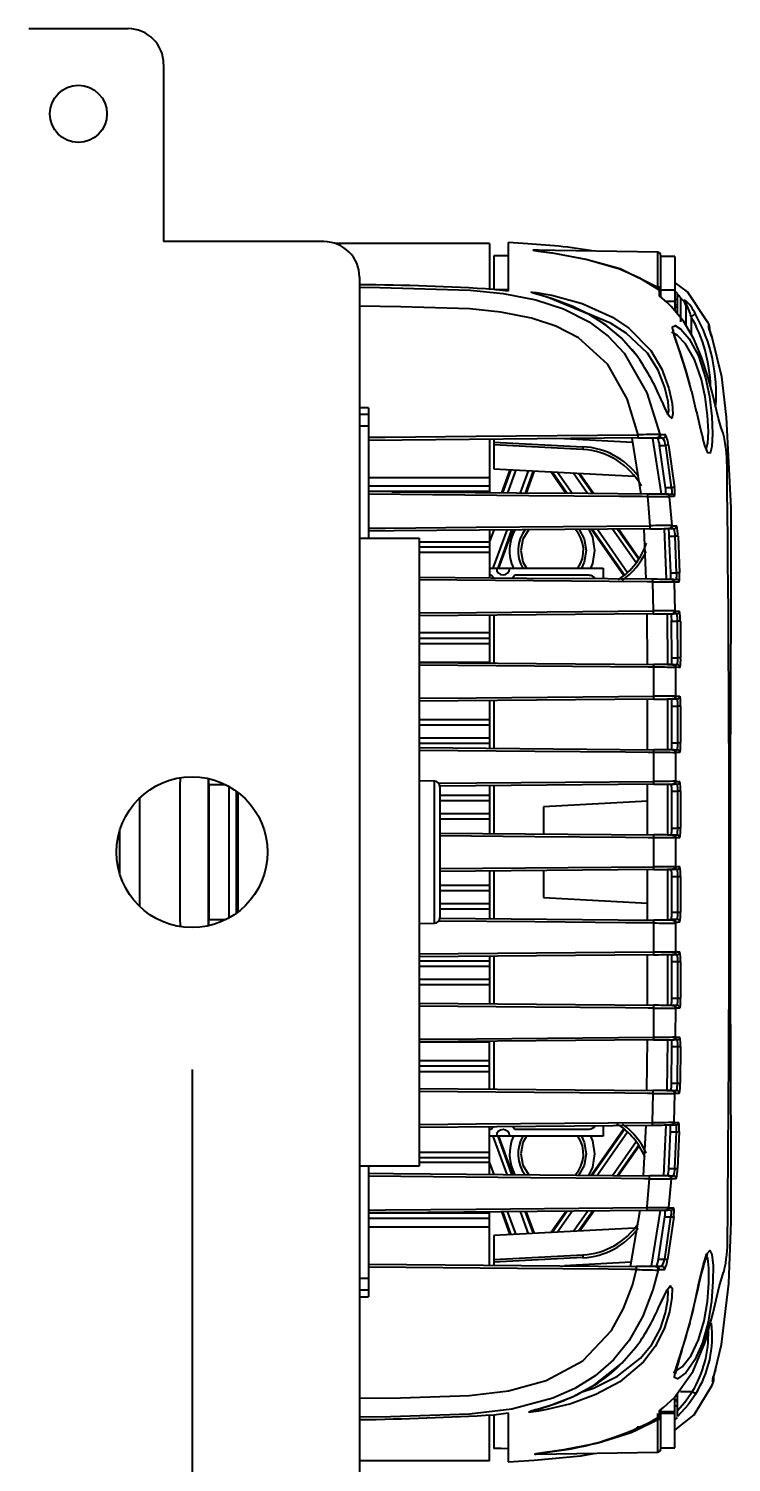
# Model space of a CAD drawing. Header units: inches. Extents: x 5 to 105, y 0 to 80.
# Drawn here: x 80.71 to 83.18, y 38.08 to 43.13 of the extents above; entities that cross this region are included whole.
import ezdxf

# ---------------------------------------------------------------- set-up
doc = ezdxf.new("R2010")
doc.units = ezdxf.units.IN
doc.header["$MEASUREMENT"] = 0
doc.layers.add('DIM', color=1, linetype='Continuous')
doc.styles.add('Arial', font='arial.ttf')
doc.dimstyles.new('ANSI & Metric .50 Stacked', dxfattribs={"dimscale": 2.666667, "dimtxt": 0.5, "dimasz": 0.625, "dimexe": 0.5, "dimexo": 0.5, "dimgap": 0.166667, "dimtad": 0, "dimtih": 1, "dimtoh": 1, "dimzin": 4, "dimdsep": 46, "dimtxsty": 'Arial', "dimcen": 0.25, "dimadec": 0, "dimazin": 0, "dimtfac": 0.75, "dimtofl": 0, "dimtmove": 0, "dimatfit": 3, "dimfxl": 1, "dimtolj": 1, "dimtzin": 0, "dimarcsym": 0})

# ---------------------------------------------------------------- blocks, each defined once
blk = doc.blocks.new('*D10')
at = {"layer": 'Defpoints', "color": 0, "transparency": 16777216}
for p in [(6.6794, 39.9612), (81.284, 39.9612), (81.284, 35.3472)]:
    blk.add_point(p, dxfattribs=at)
at = {"layer": 'DIM', "color": 0, "lineweight": -2, "transparency": 16777216}
for p, q in [((6.6794, 39.4612), (6.6794, 34.8472)), ((81.284, 39.4612), (81.284, 34.8472)), ((7.3044, 35.3472), (42.3086, 35.3472)), ((80.659, 35.3472), (45.6549, 35.3472))]:
    blk.add_line(p, q, dxfattribs=at)
at = {"layer": 'DIM', "color": 0, "transparency": 16777216}
for points in [[(7.3044, 35.4514), (7.3044, 35.243), (6.6794, 35.3472)], [(80.659, 35.4514), (80.659, 35.243), (81.284, 35.3472)]]:
    blk.add_solid(points, dxfattribs=at)
at = {"layer": 'DIM', "color": 0, "transparency": 16777216, "char_height": 0.5, "attachment_point": 5, "style": 'Arial'}
for s, insert in [('\\A1;74.60', (43.9817, 35.7691)), ('\\A1;[1895mm]', (43.9817, 34.8601))]:
    blk.add_mtext(s, dxfattribs=dict(at, insert=insert))

msp = doc.modelspace()

# ---------------------------------------------------------------- linework, layer by layer
for p, q in [((80.709, 43.1267), (81.059, 43.1267)), ((81.184, 43.0017), (81.184, 42.3767)), ((81.7485, 42.3767), (81.184, 42.3767)), ((82.3317, 42.3702), (81.7881, 42.3702)), ((82.3317, 42.3702), (82.3317, 42.2065)), ((82.3967, 42.3733), (82.3967, 42.2024)), ((82.4499, 42.3697), (82.3967, 42.3733)), ((82.3467, 42.3262), (82.3467, 42.2074)), ((82.9237, 42.3393), (82.4905, 42.3469)), ((82.9237, 42.2169), (82.9237, 42.3393)), ((82.9335, 42.3293), (82.9335, 42.182)), ((82.9833, 42.324), (82.9335, 42.324)), ((82.9833, 42.324), (82.9833, 42.1343)), ((81.8735, 42.2517), (81.8735, 37.4517)), ((82.3967, 42.2024), (82.3467, 42.2083)), ((82.3967, 42.2082), (82.3538, 42.2075)), ((82.9833, 42.2058), (82.9335, 42.2058)), ((82.9833, 42.1656), (82.9529, 42.1656)), ((82.9933, 42.1946), (82.9807, 42.2043)), ((82.9833, 42.174), (82.9933, 42.1734)), ((82.9933, 42.1211), (82.9933, 42.1946)), ((83.0038, 42.1794), (83.0038, 42.0947)), ((83.0223, 42.1595), (83.0223, 42.0812)), ((82.9933, 42.1533), (82.9833, 42.1538)), ((82.9833, 42.1474), (82.9933, 42.1469)), ((83.0405, 42.1134), (83.0405, 42.0485)), ((83.042, 41.8509), (83.0363, 41.872)), ((81.9047, 41.7919), (81.8735, 41.7919)), ((81.9047, 41.7682), (81.8735, 41.7682)), ((81.9047, 41.7919), (81.9047, 41.332)), ((81.9047, 41.7267), (81.8735, 41.7267)), ((82.8543, 41.6853), (81.9047, 41.677)), ((82.3317, 41.6807), (82.3317, 41.4926)), ((82.3467, 41.6809), (82.3467, 41.5767)), ((82.3467, 41.6708), (82.6602, 41.6544)), ((82.6598, 41.6444), (82.3467, 41.6608)), ((82.5946, 41.683), (82.8353, 41.6704)), ((82.8648, 41.488), (82.833, 41.6852)), ((82.9237, 41.6843), (82.9053, 41.684)), ((82.9053, 41.684), (82.9353, 41.4886)), ((82.9232, 41.686), (82.9207, 41.6859)), ((82.9417, 41.6847), (82.9237, 41.6843)), ((82.951, 41.5106), (82.93, 41.6594)), ((82.93, 41.6594), (82.9516, 41.6593)), ((82.9333, 41.6966), (82.933, 41.6982)), ((82.9722, 41.5106), (82.9516, 41.6593)), ((82.9612, 41.6605), (82.9819, 41.511)), ((82.3467, 41.5767), (82.8421, 41.5507)), ((82.3748, 41.4922), (82.4044, 41.5736)), ((82.3782, 41.4922), (82.4077, 41.5735)), ((82.4234, 41.5726), (82.3941, 41.4921)), ((82.4404, 41.4917), (82.469, 41.5702)), ((82.4846, 41.5694), (82.4563, 41.4915)), ((82.488, 41.5693), (82.4597, 41.4915)), ((82.6004, 41.4903), (82.5473, 41.5661)), ((82.6044, 41.4903), (82.5514, 41.5659)), ((82.5704, 41.5649), (82.6228, 41.4901)), ((82.6764, 41.4896), (82.6257, 41.562)), ((82.6447, 41.561), (82.6948, 41.4895)), ((82.6487, 41.5608), (82.6987, 41.4894)), ((81.9047, 41.5467), (82.3317, 41.5467)), ((81.9047, 41.5167), (82.3317, 41.5167)), ((82.951, 41.5106), (82.9722, 41.5106)), ((82.3317, 41.4967), (81.9047, 41.4967)), ((81.9868, 41.4956), (81.9047, 41.4963)), ((81.9868, 41.4956), (82.5727, 41.4905)), ((82.8881, 41.4878), (82.5727, 41.4905)), ((82.9353, 41.4886), (82.9567, 41.4882)), ((82.9542, 41.4872), (82.9567, 41.4872)), ((82.9567, 41.4882), (82.9731, 41.488)), ((82.9666, 41.4782), (82.9665, 41.4793)), ((82.9828, 41.4789), (82.9665, 41.4793)), ((82.3463, 41.3608), (82.3317, 41.3208)), ((82.3317, 41.3607), (82.3317, 41.1926)), ((82.3439, 41.2267), (82.3929, 41.3612)), ((82.4089, 41.3614), (82.3599, 41.2267)), ((82.4123, 41.3614), (82.3633, 41.2267)), ((82.8036, 41.2001), (82.689, 41.3638)), ((82.8061, 41.2021), (82.6929, 41.3638)), ((82.7111, 41.364), (82.8174, 41.2121)), ((82.8473, 41.2455), (82.7641, 41.3644)), ((82.7822, 41.3646), (82.8564, 41.2586)), ((82.7861, 41.3646), (82.8583, 41.2615)), ((82.8831, 41.1878), (82.8751, 41.3654)), ((82.965, 41.3653), (82.9454, 41.3649)), ((82.9454, 41.3649), (82.9533, 41.1882)), ((82.9648, 41.3662), (82.9625, 41.3662)), ((82.9805, 41.3656), (82.965, 41.3653)), ((82.9749, 41.376), (82.9748, 41.3769)), ((81.8735, 41.332), (82.084, 41.332)), ((82.084, 41.332), (82.084, 39.1213)), ((82.084, 41.3192), (82.3317, 41.3192)), ((82.084, 41.3025), (82.3317, 41.3025)), ((82.969, 41.2108), (82.9639, 41.3399)), ((82.9639, 41.3399), (82.9849, 41.3399)), ((82.9899, 41.2108), (82.9849, 41.3399)), ((82.9947, 41.3399), (82.9997, 41.2106)), ((82.3317, 41.2825), (82.084, 41.2825)), ((82.3317, 41.2267), (82.7317, 41.2267)), ((82.3372, 41.2017), (82.3317, 41.2017)), ((82.345, 41.1925), (82.3372, 41.2017)), ((82.4202, 41.2017), (82.4117, 41.1919)), ((82.6817, 41.2017), (82.4202, 41.2017)), ((82.7317, 41.2267), (82.7317, 41.1892)), ((82.969, 41.2108), (82.9899, 41.2108)), ((82.084, 41.1948), (82.5898, 41.1904)), ((82.9053, 41.1877), (82.5898, 41.1904)), ((82.9079, 41.0761), (82.9057, 41.1782)), ((82.9533, 41.1882), (82.9739, 41.1878)), ((82.9715, 41.1871), (82.9738, 41.187)), ((82.9739, 41.1878), (82.9887, 41.1875)), ((82.9814, 41.1774), (82.9836, 41.0764)), ((82.9837, 41.1773), (82.9837, 41.1781)), ((82.9075, 41.0657), (82.084, 41.0585)), ((82.3317, 41.0607), (82.3317, 40.8926)), ((82.3467, 41.0608), (82.3467, 40.8925)), ((82.8874, 40.8878), (82.8858, 41.0655)), ((82.976, 41.0656), (82.956, 41.0652)), ((82.956, 41.0652), (82.9575, 40.8881)), ((82.9759, 41.0663), (82.9737, 41.0663)), ((82.9905, 41.0658), (82.976, 41.0656)), ((82.9859, 41.0757), (82.9859, 41.0765)), ((82.084, 41.0002), (82.3317, 41.0002)), ((82.9731, 40.9111), (82.9722, 41.0404)), ((82.9722, 41.0404), (82.9931, 41.0404)), ((82.9939, 40.9111), (82.9931, 41.0404)), ((83.0029, 41.0401), (83.0037, 40.9108)), ((82.084, 40.9802), (82.3317, 40.9802)), ((82.3317, 40.9602), (82.084, 40.9602)), ((82.084, 40.8958), (82.3317, 40.8958)), ((82.084, 40.8948), (82.9092, 40.8876)), ((82.9731, 40.9111), (82.9939, 40.9111)), ((82.9098, 40.7759), (82.9097, 40.878)), ((82.9575, 40.8881), (82.9778, 40.8877)), ((82.9755, 40.887), (82.9777, 40.887)), ((82.9778, 40.8877), (82.992, 40.8874)), ((82.9854, 40.8771), (82.9856, 40.7763)), ((82.9876, 40.877), (82.9876, 40.8777)), ((82.9094, 40.7657), (82.084, 40.7585)), ((82.3317, 40.7604), (82.3317, 40.5939)), ((82.3467, 40.7608), (82.3467, 40.5925)), ((82.8875, 40.5878), (82.8876, 40.7655)), ((82.9578, 40.7653), (82.9577, 40.588)), ((82.978, 40.7656), (82.9578, 40.7653)), ((82.9779, 40.7663), (82.9756, 40.7663)), ((82.9919, 40.7659), (82.978, 40.7656)), ((82.9856, 40.7763), (82.9878, 40.7763)), ((82.9878, 40.7756), (82.9878, 40.7763)), ((82.9878, 40.7756), (83.0017, 40.7759)), ((82.084, 40.6942), (82.3317, 40.6942)), ((82.973, 40.6115), (82.9732, 40.7408)), ((82.9732, 40.7408), (82.994, 40.7407)), ((82.9938, 40.6115), (82.994, 40.7407)), ((83.0038, 40.7405), (83.0036, 40.6113)), ((82.3317, 40.6742), (82.084, 40.6742)), ((82.084, 40.6292), (82.3317, 40.6292)), ((82.3317, 40.6092), (82.084, 40.6092)), ((82.084, 40.5948), (82.9093, 40.5876)), ((82.973, 40.6115), (82.9938, 40.6115)), ((82.9577, 40.588), (82.9779, 40.5877)), ((82.9756, 40.587), (82.9778, 40.587)), ((82.9779, 40.5877), (82.9918, 40.5875)), ((82.9877, 40.577), (82.9877, 40.5777)), ((81.2428, 39.9892), (81.2428, 40.4642)), ((81.3416, 39.9675), (81.3416, 40.4858)), ((81.3436, 40.4642), (81.3436, 39.9892)), ((81.4027, 40.4642), (81.3436, 40.4642)), ((81.4138, 40.4583), (81.4138, 39.995)), ((81.4403, 40.012), (81.4403, 40.4413)), ((82.1371, 40.4768), (82.084, 40.4777)), ((82.1371, 39.9765), (82.1371, 40.4768)), ((82.9093, 40.4657), (82.1562, 40.4592)), ((82.1567, 40.4568), (82.1567, 39.9965)), ((82.3317, 40.4598), (82.3317, 40.2928)), ((82.3467, 40.4608), (82.3467, 40.2925)), ((82.8874, 40.2878), (82.8874, 40.4655)), ((82.9576, 40.4653), (82.9575, 40.2881)), ((82.9778, 40.4656), (82.9576, 40.4653)), ((82.9727, 40.3118), (82.9728, 40.4411)), ((82.9728, 40.4411), (82.9936, 40.4411)), ((82.9777, 40.4663), (82.9755, 40.4663)), ((82.9916, 40.4658), (82.9778, 40.4656)), ((82.9877, 40.4756), (82.9877, 40.4763)), ((82.9935, 40.3118), (82.9936, 40.4411)), ((83.0034, 40.441), (83.0033, 40.3118)), ((83.1791, 39.9908), (83.1796, 40.4526)), ((81.1003, 40.035), (81.1003, 40.4183)), ((81.3416, 40.4275), (81.3436, 40.4275)), ((81.3436, 40.4075), (81.3416, 40.4075)), ((81.4467, 40.0168), (81.4467, 40.4365)), ((82.1567, 40.4275), (82.3317, 40.4275)), ((82.3317, 40.4075), (82.1567, 40.4075)), ((82.8874, 40.4058), (82.5217, 40.3867)), ((81.3416, 40.3625), (81.3436, 40.3625)), ((81.3436, 40.3425), (81.3416, 40.3425)), ((82.1567, 40.3625), (82.3317, 40.3625)), ((82.3317, 40.3425), (82.1567, 40.3425)), ((82.5217, 40.3867), (82.5217, 40.2923)), ((81.0301, 40.149), (81.0301, 40.3043)), ((82.1567, 40.2941), (82.9092, 40.2876)), ((82.9575, 40.2881), (82.9778, 40.2877)), ((82.9727, 40.3118), (82.9935, 40.3118)), ((82.9755, 40.287), (82.9777, 40.287)), ((82.9778, 40.2877), (82.9915, 40.2875)), ((81.3436, 40.2625), (81.3416, 40.2625)), ((82.9096, 40.1757), (82.9096, 40.2777)), ((82.9854, 40.277), (82.9854, 40.1764)), ((82.9876, 40.277), (82.9876, 40.2777)), ((81.3416, 40.1908), (81.3436, 40.1908)), ((82.1567, 40.1692), (82.9096, 40.1757)), ((82.9092, 40.1658), (82.1567, 40.1592)), ((82.3317, 40.1607), (82.3317, 39.9934)), ((82.3467, 40.1608), (82.3467, 39.9925)), ((82.5217, 40.1622), (82.5217, 40.0667)), ((82.8874, 39.9877), (82.8874, 40.1656)), ((82.9777, 40.1657), (82.9575, 40.1654)), ((82.9575, 40.1654), (82.9576, 39.9882)), ((82.9727, 40.0154), (82.9727, 40.1416)), ((82.9727, 40.1416), (82.9935, 40.1416)), ((82.9777, 40.1664), (82.9755, 40.1664)), ((82.9915, 40.166), (82.9777, 40.1657)), ((82.9876, 40.1757), (82.9876, 40.1764)), ((82.9935, 40.0154), (82.9935, 40.1416)), ((83.0033, 40.1416), (83.0034, 40.0155)), ((81.3416, 40.1108), (81.3436, 40.1108)), ((81.3436, 40.0908), (81.3416, 40.0908)), ((82.1567, 40.1108), (82.3317, 40.1108)), ((82.3317, 40.0908), (82.1567, 40.0908)), ((81.3416, 40.0458), (81.3436, 40.0458)), ((82.1567, 40.0458), (82.3317, 40.0458)), ((82.5217, 40.0667), (82.8874, 40.0475)), ((81.3436, 40.0258), (81.3416, 40.0258)), ((81.3436, 39.9892), (81.4027, 39.9892)), ((82.1563, 39.9941), (82.9092, 39.9875)), ((82.3317, 40.0258), (82.1567, 40.0258)), ((82.9576, 39.9882), (82.9713, 39.991)), ((82.9576, 39.9882), (82.9778, 39.9878)), ((82.9713, 39.991), (82.9916, 39.9907)), ((82.9727, 40.0154), (82.9935, 40.0154)), ((82.9755, 39.9869), (82.9777, 39.9869)), ((82.9778, 39.9878), (82.9916, 39.9907)), ((82.084, 39.9756), (82.1371, 39.9765)), ((82.9097, 39.8755), (82.9097, 39.9774)), ((82.9854, 39.9769), (82.9854, 39.8763)), ((82.9876, 39.9769), (82.9876, 39.9779)), ((82.084, 39.8684), (82.9097, 39.8755)), ((82.9093, 39.8657), (82.084, 39.8585)), ((82.084, 39.8442), (82.3317, 39.8442)), ((82.3317, 39.8595), (82.3317, 39.6929)), ((82.3467, 39.8608), (82.3467, 39.6925)), ((82.8875, 39.6878), (82.8875, 39.8655)), ((82.9778, 39.8656), (82.9576, 39.8653)), ((82.9576, 39.8653), (82.9576, 39.688)), ((82.973, 39.7126), (82.9729, 39.8418)), ((82.9729, 39.8418), (82.9937, 39.8418)), ((82.9777, 39.8663), (82.9755, 39.8663)), ((82.9917, 39.8658), (82.9778, 39.8656)), ((82.9877, 39.8756), (82.9877, 39.8763)), ((82.9938, 39.7126), (82.9937, 39.8418)), ((83.0035, 39.842), (83.0036, 39.7128)), ((82.3317, 39.8242), (82.084, 39.8242)), ((82.084, 39.7792), (82.3317, 39.7792)), ((82.3317, 39.7592), (82.084, 39.7592)), ((82.084, 39.6948), (82.9093, 39.6876)), ((82.9576, 39.688), (82.9778, 39.6877)), ((82.973, 39.7126), (82.9938, 39.7126)), ((82.9755, 39.687), (82.9777, 39.687)), ((82.9778, 39.6877), (82.9917, 39.6875)), ((82.9094, 39.5753), (82.9097, 39.6774)), ((82.9854, 39.677), (82.9851, 39.5762)), ((82.9877, 39.677), (82.9877, 39.6777)), ((82.909, 39.5657), (82.084, 39.5585)), ((82.3317, 39.5575), (82.084, 39.5575)), ((82.3317, 39.3926), (82.3317, 39.5607)), ((82.3467, 39.5608), (82.3467, 39.3925)), ((82.8852, 39.3878), (82.8872, 39.5655)), ((82.9573, 39.5652), (82.9554, 39.3881)), ((82.9776, 39.5656), (82.9573, 39.5652)), ((82.9717, 39.4129), (82.9727, 39.5422)), ((82.9727, 39.5422), (82.9936, 39.5422)), ((82.9775, 39.5663), (82.9752, 39.5663)), ((82.9917, 39.5658), (82.9776, 39.5656)), ((82.9874, 39.5755), (82.9874, 39.5762)), ((82.9925, 39.4129), (82.9936, 39.5422)), ((83.0034, 39.5425), (83.0023, 39.4132)), ((82.084, 39.4932), (82.3317, 39.4932)), ((82.3317, 39.4732), (82.084, 39.4732)), ((82.3317, 39.4532), (82.084, 39.4532)), ((82.084, 39.3948), (82.9068, 39.3877)), ((82.9554, 39.3881), (82.9754, 39.3878)), ((82.9717, 39.4129), (82.9925, 39.4129)), ((82.973, 39.3871), (82.9753, 39.387)), ((82.9754, 39.3878), (82.9898, 39.3875)), ((82.9047, 39.2751), (82.9073, 39.3772)), ((82.9829, 39.3768), (82.9804, 39.2759)), ((82.9853, 39.3768), (82.9853, 39.3775)), ((82.084, 39.2585), (82.9043, 39.2656)), ((82.3317, 39.0923), (82.3317, 39.2607)), ((82.3317, 39.2517), (82.3372, 39.2517)), ((82.3372, 39.2517), (82.3453, 39.2608)), ((82.412, 39.2614), (82.4202, 39.2517)), ((82.4202, 39.2517), (82.6817, 39.2517)), ((82.6888, 39.0891), (82.8036, 39.2532)), ((82.6926, 39.0891), (82.8061, 39.2512)), ((82.8174, 39.2412), (82.7108, 39.0889)), ((82.7317, 39.2641), (82.7317, 39.2267)), ((82.873, 39.0875), (82.8821, 39.2655)), ((82.9523, 39.2651), (82.9434, 39.088)), ((82.9729, 39.2655), (82.9523, 39.2651)), ((82.9624, 39.113), (82.968, 39.2425)), ((82.968, 39.2425), (82.9889, 39.2425)), ((82.9728, 39.2663), (82.9705, 39.2662)), ((82.9878, 39.2657), (82.9729, 39.2655)), ((82.9804, 39.2759), (82.9827, 39.2759)), ((82.9827, 39.2751), (82.9827, 39.2759)), ((82.9833, 39.113), (82.9889, 39.2425)), ((82.9987, 39.2427), (82.9931, 39.1129)), ((82.7317, 39.2267), (82.3317, 39.2267)), ((82.393, 39.0917), (82.3439, 39.2267)), ((82.3599, 39.2267), (82.409, 39.0916)), ((82.3633, 39.2267), (82.4124, 39.0915)), ((82.7638, 39.0885), (82.8473, 39.2078)), ((82.8564, 39.1947), (82.782, 39.0883)), ((82.8583, 39.1918), (82.7858, 39.0883)), ((82.084, 39.1708), (82.3317, 39.1708)), ((82.3317, 39.1508), (82.084, 39.1508)), ((82.3317, 39.1342), (82.084, 39.1342)), ((82.3317, 39.1325), (82.3464, 39.0921)), ((82.084, 39.1213), (81.8735, 39.1213)), ((81.9047, 39.1213), (81.9047, 38.6614)), ((82.9434, 39.088), (82.9629, 39.0876)), ((82.9603, 39.0867), (82.9628, 39.0867)), ((82.9624, 39.113), (82.9833, 39.113)), ((82.9629, 39.0876), (82.9787, 39.0874)), ((82.9727, 39.0759), (82.9728, 39.0769)), ((82.9636, 38.9743), (82.9637, 38.9754)), ((82.9636, 38.9743), (82.9805, 38.9747)), ((81.9839, 38.958), (81.9047, 38.9573)), ((81.9047, 38.9567), (82.3317, 38.9567)), ((82.3317, 38.9367), (81.9047, 38.9367)), ((81.9839, 38.958), (82.8852, 38.9659)), ((82.3317, 38.7726), (82.3317, 38.9611)), ((82.4044, 38.8797), (82.3747, 38.9614)), ((82.4077, 38.8798), (82.378, 38.9615)), ((82.3939, 38.9616), (82.4234, 38.8807)), ((82.469, 38.8831), (82.4403, 38.962)), ((82.4561, 38.9621), (82.4846, 38.8839)), ((82.4595, 38.9622), (82.488, 38.8841)), ((82.5473, 38.8872), (82.6007, 38.9634)), ((82.5514, 38.8874), (82.6046, 38.9634)), ((82.623, 38.9636), (82.5704, 38.8884)), ((82.6257, 38.8913), (82.6767, 38.9641)), ((82.6951, 38.9642), (82.6447, 38.8923)), ((82.699, 38.9643), (82.6487, 38.8925)), ((82.8275, 38.7682), (82.8617, 38.9657)), ((82.9323, 38.965), (82.9001, 38.7694)), ((82.9263, 38.794), (82.9486, 38.9431)), ((82.9539, 38.9654), (82.9323, 38.965)), ((82.9479, 38.794), (82.9697, 38.9431)), ((82.9486, 38.9431), (82.9697, 38.9431)), ((82.9539, 38.9665), (82.9513, 38.9665)), ((82.9708, 38.9657), (82.9539, 38.9654)), ((82.9795, 38.9427), (82.9575, 38.7928)), ((82.3317, 38.9067), (81.9047, 38.9067)), ((82.8421, 38.9026), (82.3467, 38.8767)), ((82.3467, 38.8767), (82.3467, 38.7724)), ((81.9047, 38.7763), (82.8487, 38.768)), ((82.3467, 38.7925), (82.6598, 38.8089)), ((82.6602, 38.7989), (82.3467, 38.7825)), ((82.83, 38.7826), (82.5946, 38.7703)), ((82.9263, 38.794), (82.9479, 38.794)), ((81.8735, 38.7267), (81.9047, 38.7267)), ((82.9001, 38.7694), (82.9184, 38.7691)), ((82.9152, 38.7674), (82.9179, 38.7674)), ((82.9184, 38.7691), (82.9376, 38.7688)), ((82.9276, 38.755), (82.928, 38.7568)), ((81.8735, 38.6851), (81.9047, 38.6851)), ((81.8735, 38.6614), (81.9047, 38.6614)), ((82.9933, 38.2401), (82.9933, 38.3212)), ((83.0445, 38.3269), (83.0038, 38.3269)), ((82.9833, 38.1292), (82.9833, 38.3063)), ((82.9933, 38.2971), (82.9833, 38.2966)), ((82.9833, 38.2953), (82.9933, 38.2959)), ((82.9933, 38.276), (82.9833, 38.2755)), ((82.3317, 38.0831), (82.3317, 38.2468)), ((82.3467, 38.2457), (82.3967, 38.2521)), ((82.3467, 38.2457), (82.3467, 38.1269)), ((82.3967, 38.2521), (82.3967, 38.0797)), ((82.9237, 38.2282), (82.8496, 38.1916)), ((82.9235, 38.2295), (82.9235, 38.2506)), ((82.9237, 38.114), (82.9237, 38.2282)), ((82.9305, 38.257), (82.9833, 38.257)), ((82.9335, 38.2669), (82.9335, 38.124)), ((82.9833, 38.2506), (82.9335, 38.2506)), ((82.9833, 38.2283), (82.9933, 38.2365)), ((82.8513, 38.1997), (82.8513, 38.2025)), ((82.9335, 38.1292), (82.9833, 38.1292)), ((82.3317, 38.0831), (81.8735, 38.0831)), ((82.3967, 38.0797), (82.4889, 38.0858)), ((82.4955, 38.1065), (82.9237, 38.114))]:
    msp.add_line(p, q)
at = {"flags": 128}
for points in [[(82.3967, 42.3271), (82.3717, 42.3266), (82.3467, 42.3262)], [(82.9292, 42.2058), (82.9273, 42.2071), (82.8603, 42.2486), (82.7886, 42.2798), (82.6711, 42.3139), (82.5526, 42.336), (82.502, 42.3435), (82.4902, 42.3454), (82.4861, 42.3463), (82.4854, 42.3468), (82.4875, 42.347), (82.4888, 42.347), (82.49, 42.3469)], [(82.4899, 42.3469), (82.4896, 42.3469), (82.4883, 42.3469), (82.4862, 42.3467), (82.4869, 42.3463), (82.491, 42.3454), (82.5029, 42.3436), (82.5585, 42.3356), (82.6753, 42.3143), (82.7916, 42.2816), (82.9237, 42.2169)], [(81.8735, 42.2161), (81.9454, 42.2155), (82.2628, 42.2056), (82.3796, 42.1941), (82.4947, 42.1717), (82.5916, 42.1401), (82.6823, 42.094), (82.7486, 42.0441), (82.8056, 41.9838), (82.8854, 41.8447), (82.9303, 41.6982)], [(82.3539, 42.2075), (82.3717, 42.2078), (82.3967, 42.2081)], [(82.9335, 42.2118), (82.9333, 42.2128), (82.9327, 42.2137), (82.9318, 42.2146), (82.9306, 42.2153), (82.9291, 42.216), (82.9274, 42.2164), (82.9256, 42.2167), (82.9237, 42.2169)], [(83.1001, 42.0925), (83.0281, 42.2004), (82.9833, 42.2329)], [(82.4782, 42.1984), (82.4782, 42.1985), (82.4822, 42.1986), (82.4956, 42.1974), (82.5506, 42.1881), (82.6579, 42.1588), (82.7642, 42.1108), (82.8214, 42.0724), (82.8989, 41.9932), (82.9378, 41.9271), (82.9624, 41.8599), (82.9737, 41.8068), (82.9765, 41.7702), (82.9729, 41.7538)], [(82.8534, 41.9699), (82.8527, 41.9708), (82.7941, 42.0381), (82.7399, 42.0837), (82.6818, 42.1207), (82.54, 42.1793), (82.511, 42.1878), (82.4864, 42.1948), (82.4795, 42.1971), (82.4782, 42.1984)], [(82.8528, 41.9708), (82.8335, 41.9956), (82.7923, 42.0398), (82.7446, 42.0802), (82.6889, 42.1167), (82.6249, 42.1485), (82.5532, 42.1752), (82.519, 42.1856), (82.4963, 42.192), (82.4852, 42.1953), (82.4828, 42.1961), (82.4828, 42.1961)], [(82.9709, 42.1486), (82.9566, 42.1626), (82.9295, 42.1853)], [(83.0179, 42.163), (83.0135, 42.1683), (83.0038, 42.1794)], [(83.0179, 42.163), (83.0177, 42.1689), (83.0176, 42.1722)], [(83.0223, 42.1506), (83.0212, 42.1571), (83.0179, 42.163)], [(82.8547, 41.6962), (82.8159, 41.8228), (82.7474, 41.9442), (82.6441, 42.0381), (82.5644, 42.0792), (82.4791, 42.1075), (82.3714, 42.1288), (82.262, 42.1398), (82.0192, 42.1477), (81.8735, 42.149)], [(82.9591, 41.7672), (82.9623, 41.7804), (82.9597, 41.814), (82.9487, 41.8627), (82.9248, 41.9239), (82.8871, 41.9837), (82.8121, 42.0549), (82.7565, 42.0895), (82.6761, 42.1231)], [(83.1538, 41.7019), (83.1464, 41.7208), (83.1374, 41.7537), (83.1145, 41.8464), (83.0985, 41.9053), (83.0775, 41.9694), (83.05, 42.034), (83.0136, 42.0967), (82.9709, 42.1486)], [(83.0919, 41.6456), (83.0938, 41.6454), (83.0995, 41.6669), (83.1016, 41.7082), (83.0991, 41.7649), (83.0908, 41.8306), (83.0777, 41.8909), (83.0529, 41.9616), (83.021, 42.0165), (82.9927, 42.0467), (82.9734, 42.0578)], [(83.0363, 41.872), (83.0224, 41.9233), (83.0001, 41.9926), (82.9812, 42.0469), (82.9753, 42.0728), (82.9756, 42.0765), (82.9838, 42.0807)], [(83.0368, 41.8721), (83.0362, 41.8744), (83.022, 41.9256), (83.007, 41.9733), (82.9929, 42.0145), (82.9835, 42.0421), (82.979, 42.059), (82.9784, 42.0648), (82.9782, 42.0646)], [(82.9838, 42.0807), (82.9851, 42.0814), (83.0049, 42.0688), (83.034, 42.035), (83.0667, 41.9743), (83.092, 41.8971), (83.1053, 41.8315), (83.1136, 41.7606), (83.1162, 41.6994), (83.1141, 41.6549), (83.1084, 41.6318), (83.1074, 41.6319)], [(83.1016, 42.0802), (83.104, 42.0799), (83.105, 42.0798)], [(83.103, 42.0744), (83.1029, 42.0755), (83.1016, 42.0802)], [(83.1147, 42.0393), (83.1131, 42.0439), (83.1081, 42.0588), (83.1046, 42.0688), (83.1031, 42.0736), (83.1027, 42.0749), (83.1028, 42.0749)], [(83.1796, 40.4526), (83.1797, 40.482), (83.1823, 41.1207), (83.1813, 41.4398), (83.1659, 41.7582), (83.1486, 41.9005), (83.1146, 42.0394)], [(81.9047, 41.6879), (81.9638, 41.6884), (82.2833, 41.6912), (82.8547, 41.6962)], [(82.9303, 41.6982), (82.9315, 41.6982), (82.933, 41.6982)], [(83.0966, 41.6409), (83.0971, 41.6405), (83.0945, 41.6453), (83.0892, 41.6594), (83.0819, 41.6845)], [(83.1074, 41.6319), (83.0998, 41.633), (83.0888, 41.6589), (83.0819, 41.6845)], [(82.8885, 41.4785), (82.8686, 41.4787), (82.7887, 41.4794), (82.4691, 41.4821), (81.9047, 41.487)], [(82.8969, 41.3762), (82.8911, 41.4517), (82.8885, 41.4785)], [(82.9641, 41.4782), (82.9664, 41.4536), (82.9724, 41.3769)], [(82.9666, 41.4782), (82.9654, 41.4782), (82.9641, 41.4782)], [(81.9047, 41.3676), (81.965, 41.3681), (82.2846, 41.3709), (82.8969, 41.3762)], [(82.8964, 41.3656), (81.9952, 41.3578), (81.9047, 41.357)], [(82.4696, 41.3627), (82.449, 41.329), (82.4415, 41.2892)], [(82.6462, 41.3635), (82.6647, 41.3303), (82.6719, 41.2892)], [(82.7017, 41.2892), (82.6944, 41.3355), (82.6811, 41.3651)], [(82.9724, 41.3769), (82.9734, 41.3769), (82.9748, 41.3769)], [(82.9749, 41.376), (82.976, 41.376), (82.9805, 41.3761), (82.9903, 41.3762)], [(82.4415, 41.2892), (82.449, 41.2493), (82.4609, 41.2267)], [(82.6719, 41.2892), (82.6647, 41.248), (82.6544, 41.2267)], [(82.6881, 41.2267), (82.6944, 41.2428), (82.7017, 41.2892)], [(82.9057, 41.1782), (82.8857, 41.1783), (82.4863, 41.1818), (82.084, 41.1853)], [(82.9837, 41.1773), (82.9827, 41.1773), (82.9814, 41.1774)], [(82.9985, 41.1778), (82.9973, 41.1778), (82.9926, 41.1779), (82.9837, 41.1781)], [(82.084, 41.069), (82.2854, 41.0707), (82.9079, 41.0761)], [(82.9836, 41.0764), (82.9846, 41.0765), (82.9859, 41.0765)], [(82.9859, 41.0757), (82.9869, 41.0758), (82.9912, 41.0758), (83.0003, 41.076)], [(82.9097, 40.878), (82.8897, 40.8781), (82.4902, 40.8816), (82.084, 40.8851)], [(82.9876, 40.877), (82.9866, 40.8771), (82.9854, 40.8771)], [(83.0018, 40.8775), (83.0006, 40.8775), (82.9961, 40.8776), (82.9876, 40.8777)], [(82.084, 40.7688), (82.2859, 40.7705), (82.9098, 40.7759)], [(82.9098, 40.5778), (82.8898, 40.578), (82.8099, 40.5787), (82.4903, 40.5814), (82.084, 40.5849)], [(82.9097, 40.4758), (82.9097, 40.4804), (82.9098, 40.5778)], [(82.9855, 40.577), (82.9854, 40.4795), (82.9854, 40.4763)], [(82.9877, 40.577), (82.9867, 40.577), (82.9855, 40.577)], [(83.0016, 40.5775), (83.0004, 40.5775), (82.996, 40.5776), (82.9877, 40.5777)], [(81.2428, 40.4642), (81.2434, 40.4837), (81.2438, 40.4891)], [(81.3436, 40.4642), (81.3429, 40.4837), (81.3428, 40.4856)], [(82.1519, 40.4692), (82.2862, 40.4704), (82.9097, 40.4758)], [(82.9854, 40.4763), (82.9864, 40.4763), (82.9877, 40.4763)], [(82.9877, 40.4756), (82.9887, 40.4756), (82.9927, 40.4757), (83.0014, 40.4758)], [(82.9096, 40.2777), (82.8897, 40.2778), (82.8098, 40.2785), (82.4902, 40.2813), (82.1567, 40.2842)], [(82.9876, 40.277), (82.9866, 40.277), (82.9854, 40.277)], [(83.0013, 40.2775), (83.0002, 40.2775), (82.9958, 40.2776), (82.9876, 40.2777)], [(82.9854, 40.1764), (82.9863, 40.1764), (82.9876, 40.1764)], [(82.9876, 40.1757), (82.9886, 40.1757), (82.9926, 40.1758), (83.0013, 40.1759)], [(81.2438, 39.9642), (81.2434, 39.9696), (81.2428, 39.9892)], [(81.3428, 39.9677), (81.3429, 39.9696), (81.3436, 39.9892)], [(82.9097, 39.9774), (82.8897, 39.9776), (82.8098, 39.9783), (82.4903, 39.9811), (82.1521, 39.984)], [(83.1271, 38.4045), (83.1477, 38.4925), (83.1738, 38.7075), (83.1813, 38.9246), (83.1814, 39.1419), (83.1794, 39.7806), (83.1791, 39.9908)], [(82.9876, 39.9769), (82.9866, 39.9769), (82.9854, 39.9769)], [(82.9854, 39.8763), (82.9864, 39.8763), (82.9877, 39.8763)], [(82.9877, 39.8756), (82.9887, 39.8756), (82.9927, 39.8757), (83.0015, 39.8758)], [(82.9097, 39.6774), (82.8897, 39.6775), (82.8099, 39.6782), (82.4903, 39.681), (82.084, 39.6845)], [(82.9877, 39.677), (82.9867, 39.677), (82.9854, 39.677)], [(83.0015, 39.6774), (83.0004, 39.6775), (82.9959, 39.6775), (82.9877, 39.6777)], [(82.084, 39.5682), (82.2857, 39.57), (82.9094, 39.5753)], [(82.9851, 39.5762), (82.9861, 39.5762), (82.9874, 39.5762)], [(82.9874, 39.5755), (82.9884, 39.5756), (82.9926, 39.5756), (83.0015, 39.5758)], [(82.9073, 39.3772), (82.8873, 39.3774), (82.8074, 39.3781), (82.4879, 39.3809), (82.084, 39.3843)], [(82.9853, 39.3768), (82.9842, 39.3768), (82.9829, 39.3768)], [(82.9996, 39.3773), (82.9984, 39.3773), (82.9938, 39.3774), (82.9853, 39.3775)], [(82.084, 39.268), (82.2851, 39.2698), (82.9047, 39.2751)], [(82.9827, 39.2751), (82.9838, 39.2752), (82.9881, 39.2752), (82.9976, 39.2754)], [(82.4609, 39.2267), (82.449, 39.204), (82.4415, 39.1642)], [(82.6544, 39.2267), (82.6647, 39.2053), (82.6719, 39.1642)], [(82.7017, 39.1642), (82.6944, 39.2105), (82.6881, 39.2267)], [(82.4415, 39.1642), (82.449, 39.1243), (82.4699, 39.0903)], [(82.6719, 39.1642), (82.6647, 39.123), (82.645, 39.0884)], [(82.6809, 39.0879), (82.6944, 39.1178), (82.7017, 39.1642)], [(81.9047, 39.096), (81.9931, 39.0952), (82.8943, 39.0873)], [(82.8947, 39.0767), (82.8748, 39.0769), (82.7949, 39.0776), (82.4753, 39.0804), (81.9047, 39.0854)], [(82.8856, 38.9752), (82.886, 38.9787), (82.8947, 39.0767)], [(82.9702, 39.076), (82.9612, 38.9755), (82.9612, 38.9754)], [(82.9727, 39.0759), (82.9716, 39.0759), (82.9702, 39.076)], [(82.9885, 39.0767), (82.9872, 39.0767), (82.9821, 39.0768), (82.9728, 39.0769)], [(81.9047, 38.9666), (81.9646, 38.9671), (82.2842, 38.9699), (82.8856, 38.9752)], [(82.9612, 38.9754), (82.9623, 38.9754), (82.9637, 38.9754)], [(83.0445, 38.6024), (83.0548, 38.6472), (83.0709, 38.7191), (83.0848, 38.7764), (83.0967, 38.8127), (83.1066, 38.8242), (83.1139, 38.8098), (83.1179, 38.7717), (83.1178, 38.7146), (83.1125, 38.6456), (83.1008, 38.5721), (83.081, 38.4991), (83.0544, 38.4386), (83.0225, 38.3938), (82.993, 38.3719), (82.9824, 38.3763), (82.9848, 38.3989), (82.9967, 38.4369), (83.0153, 38.4944), (83.0361, 38.5685), (83.0445, 38.6024)], [(82.9792, 38.3963), (82.9812, 38.3955), (83.0099, 38.4146), (83.0409, 38.4548), (83.067, 38.5098), (83.0864, 38.5767), (83.098, 38.6445), (83.1032, 38.7085), (83.1033, 38.7614), (83.0993, 38.7969), (83.0923, 38.8097)], [(81.8735, 38.3041), (82.0184, 38.3054), (82.2602, 38.3137), (82.3977, 38.3302), (82.5311, 38.3662), (82.6598, 38.4354), (82.7607, 38.5422), (82.8031, 38.6195), (82.834, 38.7023), (82.8491, 38.7571)], [(82.9248, 38.7551), (82.9059, 38.6861), (82.8707, 38.5933), (82.8224, 38.5068), (82.7679, 38.4396), (82.703, 38.3824), (82.6315, 38.338), (82.5544, 38.3039), (82.4101, 38.2655), (82.2613, 38.2479), (81.9823, 38.2386), (81.8735, 38.2377)], [(82.8491, 38.7571), (82.8291, 38.7573), (82.7492, 38.758), (82.4297, 38.7608), (81.9047, 38.7654)], [(82.9276, 38.755), (82.9263, 38.755), (82.9248, 38.7551)], [(82.9816, 38.3047), (83.0486, 38.3992), (83.0901, 38.5008), (83.1188, 38.6051), (83.1398, 38.6956), (83.1548, 38.7478), (83.1567, 38.7516)], [(82.9712, 38.6943), (82.9737, 38.691), (82.9734, 38.659), (82.9648, 38.6087), (82.9458, 38.5482), (82.9145, 38.4862), (82.8736, 38.4325), (82.7897, 38.3622), (82.705, 38.3165), (82.617, 38.2844), (82.5333, 38.2637), (82.5032, 38.2584), (82.4778, 38.2551), (82.4711, 38.2548), (82.47, 38.2557)], [(82.6576, 38.3265), (82.6974, 38.3399), (82.7813, 38.3817), (82.8627, 38.445), (82.9022, 38.4933), (82.9325, 38.5494), (82.951, 38.6046), (82.9593, 38.6507), (82.9595, 38.6802), (82.9539, 38.6873)], [(82.9249, 38.6196), (82.9353, 38.6414), (82.9549, 38.6829), (82.9674, 38.6996), (82.9712, 38.6943)], [(82.9252, 38.6194), (82.9345, 38.6393), (82.9482, 38.6688), (82.9568, 38.6851), (82.9605, 38.6905), (82.96, 38.6902)], [(82.7896, 38.4211), (82.7975, 38.4274), (82.8463, 38.4835)], [(82.47, 38.2557), (82.4741, 38.2575), (82.4884, 38.2618), (82.5491, 38.2802), (82.6255, 38.31), (82.7011, 38.3505), (82.7896, 38.4211)], [(83.1159, 38.3631), (83.117, 38.3677), (83.1172, 38.3696)], [(83.1169, 38.3689), (83.1169, 38.3689), (83.117, 38.3695), (83.1175, 38.3716), (83.119, 38.3769), (83.1217, 38.3863), (83.1257, 38.3997), (83.1271, 38.4045)], [(82.9833, 38.1913), (83.0521, 38.2455), (83.1151, 38.3497)], [(82.9933, 38.2601), (83.0193, 38.2895), (83.0445, 38.3269)], [(83.057, 38.3199), (83.0303, 38.2803), (82.9933, 38.2401)], [(83.0445, 38.3269), (83.0449, 38.3269), (83.045, 38.3268)], [(83.1195, 38.3626), (83.1169, 38.363), (83.1159, 38.3631)], [(82.9292, 38.2599), (82.9452, 38.2719), (82.9816, 38.3047)], [(82.9335, 38.2336), (82.9333, 38.2326), (82.9327, 38.2316), (82.9318, 38.2307), (82.9306, 38.2298), (82.9291, 38.2292), (82.9274, 38.2287), (82.9256, 38.2284), (82.9237, 38.2282)], [(82.9288, 38.2381), (82.9289, 38.241), (82.9291, 38.2533), (82.9292, 38.2599)], [(82.8496, 38.1916), (82.8304, 38.1821), (82.7135, 38.146), (82.5927, 38.1222), (82.5518, 38.116), (82.5256, 38.1123), (82.5024, 38.109), (82.4951, 38.1078), (82.4916, 38.1071), (82.491, 38.1068), (82.4918, 38.1066), (82.4922, 38.1065), (82.4949, 38.1065)], [(82.3967, 38.126), (82.3717, 38.1265), (82.3467, 38.1269)], [(82.4889, 38.0858), (82.6528, 38.1009), (82.7053, 38.1102)], [(82.5111, 38.1073), (82.507, 38.107), (82.4952, 38.1065), (82.4914, 38.1065), (82.4903, 38.1068), (82.4909, 38.1071), (82.4943, 38.1078), (82.5016, 38.109), (82.5247, 38.1124), (82.5433, 38.1151)]]:
    msp.add_lwpolyline(points, dxfattribs=at)
for centre, radius in [((80.884, 42.8267), 0.1005), ((81.284, 40.2267), 0.2655)]:
    msp.add_circle(centre, radius)
for centre, radius, start, end in [((81.059, 43.0017), 0.125, 0, 90), ((81.7485, 42.2517), 0.125, 0, 90), ((82.3567, 40.2977), 2.0741, 80.4816, 87.4247), ((82.4856, 42.1078), 0.2392, 85.6532, 88.964), ((82.9235, 42.3293), 0.01, 0, 89), ((81.8194, 33.8664), 8.3586, 86.38298, 89.62939), ((82.982, 42.2389), 0.0624, 200.7102, 212.0955), ((74.3871, 42.0641), 8.5433, 0.81274, 0.94985), ((82.9236, 42.1976), 0.00989, 0.106, 55.788), ((83.0805, 42.2565), 0.1087, 216.6821, 225.1566), ((82.9211, 42.0589), 0.1489, 24.9793, 49.5784), ((83.0025, 42.1595), 0.0198, 0.0497, 40.0454), ((82.8598, 42.0685), 0.1862, 13.9601, 29.2567), ((83.1332, 41.9599), 0.1794, 115.4816, 121.1133), ((82.5833, 41.8534), 0.526, 1.391, 29.6218), ((82.5589, 41.8426), 0.5702, 355.2377, 29.3193), ((83.0653, 42.0719), 0.0406, 350.8285, 32.9058), ((83.0421, 42.0626), 0.0652, 15.255, 27.3054), ((83.472, 42.1762), 0.3826, 194.5241, 200.9498), ((83.0865, 42.0721), 0.02, 343.0451, 22.6612), ((82.1504, 41.4854), 0.8538, 22.3433, 34.5767), ((83.0639, 41.8447), 0.1285, 195.6936, 224.9674), ((83.1653, 41.8908), 0.2391, 199.7621, 212.3805), ((93.6494, 44.308), 10.8883, 193.04212, 193.9423), ((82.6506, 41.5842), 0.5168, 0.33, 13.1674), ((82.7998, 41.6445), 0.14, 175.9624, 180.054), ((82.6466, 41.3948), 0.26, 36.663, 87), ((82.8015, 41.6929), 0.0533, 351.8249, 3.5999), ((82.5361, 80.0417), 38.3577, 270.47521, 270.5744), ((82.9379, 39.9128), 1.7853, 90.2415, 92.6688), ((82.9206, 41.6959), 0.01, 270.5765, 12.9706), ((82.9231, 41.696), 0.0101, 270.4108, 12.4965), ((82.8533, 41.6519), 0.0771, 5.5912, 24.914), ((82.9235, 41.6944), 0.0101, 270.8633, 12.4379), ((83.1142, 27.6009), 14.0969, 90.66227, 90.73521), ((82.9415, 41.6946), 0.00999, 271.0745, 12.3314), ((82.888, 41.6492), 0.0643, 9.096, 33.4622), ((82.8288, 41.6438), 0.1334, 7.1676, 23.3793), ((82.9613, 41.6178), 0.0427, 90.1543, 103.1872), ((82.6467, 41.3948), 0.25, 28.8638, 87), ((-51.6863, 40.1472), 134.8614, 359.455797, 0.611802), ((82.86, 41.4966), 0.0921, 354.8322, 8.7194), ((82.979, 41.465), 0.0461, 86.3848, 98.5317), ((82.9205, 41.4972), 0.0534, 350.022, 14.473), ((82.8948, 41.4925), 0.0891, 351.2397, 11.9794), ((82.8444, 41.4811), 0.0442, 356.6598, 8.7216), ((82.5214, -2.6127), 44.1021, 89.43764, 89.52357), ((82.9146, 38.4812), 2.9974, 89.0536, 90.4977), ((82.9541, 41.4772), 0.00999, 5.7965, 89.4506), ((82.9565, 41.4783), 0.00997, 5.6722, 89.0882), ((82.9566, 41.4772), 0.00998, 5.6657, 89.608), ((82.9729, 41.478), 0.00999, 5.3865, 88.9316), ((82.5517, 41.2892), 0.15, 150.516, 204.6243), ((82.5517, 41.2892), 0.1202, 141.9215, 211.3365), ((82.5517, 41.2892), 0.1102, 325.4538, 43.0694), ((82.8452, 41.373), 0.0518, 351.7534, 3.5436), ((82.5835, 79.514), 38.1497, 270.46997, 270.56919), ((82.9557, 38.976), 2.4009, 89.602, 91.4038), ((82.8758, 41.3422), 0.0882, 358.5513, 15.1511), ((82.9624, 41.3762), 0.01, 270.5627, 3.9933), ((82.9648, 41.3763), 0.01, 270.4685, 3.6538), ((82.9648, 41.3753), 0.01, 270.9348, 3.6557), ((82.9803, 41.3755), 0.00999, 271.0338, 3.7501), ((82.9155, 41.3412), 0.0693, 358.9146, 20.5327), ((82.8393, 41.3395), 0.1553, 0.154, 13.6675), ((82.6467, 41.3948), 0.25, 303.5119, 341.431), ((82.9897, 41.2881), 0.052, 84.5509, 95.3513), ((82.6466, 41.3948), 0.26, 305.6072, 335.2909), ((82.3787, 41.2267), 0.0235, 180, 0), ((82.6825, 41.1787), 0.0229, 27.7784, 92.0092), ((82.8622, 41.2031), 0.1071, 351.8451, 4.1138), ((82.9271, 41.2023), 0.0634, 346.5183, 7.6504), ((82.9938, 41.1527), 0.0582, 84.1261, 93.7914), ((82.8951, 41.198), 0.1054, 348.9828, 6.883), ((82.8605, 41.1808), 0.0453, 356.5943, 8.6621), ((82.5488, -1.7724), 42.9616, 89.43627, 89.52455), ((82.9016, 37.1546), 4.0235, 88.8638, 89.9412), ((82.9714, 41.1771), 0.01, 1.7247, 89.449), ((82.9737, 41.177), 0.00999, 1.6265, 89.6039), ((82.9737, 41.1778), 0.00999, 1.6388, 89.0596), ((82.9885, 41.1775), 0.00999, 1.5348, 88.9299), ((82.8573, 41.073), 0.0507, 351.6979, 3.5082), ((82.5949, 79.1779), 38.1136, 270.46992, 270.56944), ((82.9619, 37.6432), 3.4333, 89.6389, 90.9016), ((82.88, 41.0463), 0.0924, 356.3191, 11.9632), ((82.9736, 41.0762), 0.00999, 270.524, 1.105), ((82.9758, 41.0763), 0.01, 270.4583, 0.8353), ((82.9759, 41.0756), 0.01, 270.9246, 0.8465), ((82.9903, 41.0758), 0.01, 271.0589, 0.9587), ((82.9192, 41.0456), 0.074, 355.9254, 15.8245), ((82.8363, 41.046), 0.1666, 357.9679, 10.3643), ((82.996, 40.971), 0.0695, 84.33, 92.4276), ((82.8573, 40.906), 0.1159, 350.9685, 2.5297), ((82.9243, 40.9048), 0.0698, 345.6166, 5.1676), ((82.9964, 40.8289), 0.0822, 84.8788, 91.7246), ((82.8888, 40.9007), 0.1153, 348.408, 5.0442), ((82.863, 40.8807), 0.0468, 356.6307, 8.5306), ((82.5551, -1.809), 42.6981, 89.43586, 89.52476), ((82.8806, 35.0275), 5.8506, 88.97354, 89.71506), ((82.9754, 40.877), 0.00999, 0.256, 89.4739), ((82.9777, 40.877), 0.00999, 0.1943, 89.606), ((82.9776, 40.8777), 0.01, 0.2527, 89.0659), ((82.9918, 40.8775), 0.00999, 0.1809, 88.9465), ((82.8597, 40.7729), 0.0503, 351.7007, 3.4283), ((82.5972, 78.834), 38.0696, 270.46983, 270.56954), ((82.9746, 35.0602), 5.7161, 89.8906, 90.6496), ((82.8802, 40.7478), 0.0933, 355.6738, 10.9469), ((82.9756, 40.7763), 0.00999, 270.5251, 0.137), ((82.9778, 40.7763), 0.01, 270.4698, 359.947), ((82.9778, 40.7756), 0.01, 270.9299, 359.9954), ((82.9917, 40.7758), 0.00999, 271.053, 0.1029), ((82.9182, 40.7472), 0.076, 355.1531, 14.2284), ((82.8305, 40.7481), 0.1735, 357.4718, 9.1953), ((82.9961, 40.6319), 0.1089, 85.9384, 91.1045), ((82.8529, 40.6068), 0.1202, 350.9233, 2.2429), ((82.9202, 40.6056), 0.0739, 345.7895, 4.5551), ((82.9958, 40.4664), 0.145, 86.9196, 90.7959), ((82.8816, 40.6016), 0.1224, 348.6126, 4.5242), ((82.8624, 40.5806), 0.0474, 356.5811, 8.5008), ((82.5566, -1.9493), 42.5384, 89.43573, 89.52497), ((82.844, 30.306), 10.272, 89.21081, 89.63319), ((82.9755, 40.577), 0.01, 359.9901, 89.4593), ((82.9777, 40.577), 0.01, 359.9963, 89.5828), ((82.9777, 40.5777), 0.01, 0.0056, 89.0632), ((82.9916, 40.5775), 0.01, 359.9693, 88.9178), ((82.1367, 40.4568), 0.02, 0, 89), ((82.8609, 40.4728), 0.0489, 351.591, 3.4674), ((82.5977, 78.4716), 38.0072, 270.46976, 270.56964), ((83.0473, 24.9613), 15.5151, 90.22848, 90.50812), ((82.8812, 40.4481), 0.0918, 355.6425, 10.9239), ((82.9754, 40.4763), 0.00999, 270.522, 0.0434), ((82.9776, 40.4763), 0.01, 270.4775, 359.8725), ((82.9776, 40.4756), 0.01, 270.9699, 359.8898), ((82.9914, 40.4758), 0.00999, 271.0277, 0.0592), ((82.9174, 40.4474), 0.0764, 355.2886, 13.9746), ((82.9956, 40.1814), 0.2597, 88.281, 90.4451), ((82.83, 40.4485), 0.1736, 357.522, 9.0616), ((82.8612, 40.2805), 0.0485, 356.6012, 8.4092), ((82.5542, -2.5091), 42.7982, 89.43597, 89.52467), ((82.8512, 40.3069), 0.1216, 350.9786, 2.3336), ((82.9754, 40.277), 0.00999, 359.9587, 89.4809), ((82.9776, 40.277), 0.01, 0.0376, 89.5876), ((82.9776, 40.2777), 0.01, 0.0533, 89.0621), ((82.9176, 40.3058), 0.0761, 346.0372, 4.5162), ((82.9913, 40.2775), 0.00999, 359.9172, 88.9764), ((82.9955, 39.6574), 0.6544, 89.3102, 90.169), ((82.8767, 40.302), 0.1271, 348.8667, 4.4191), ((82.6444, 3.5585), 36.7202, 89.46802, 89.58618), ((82.8612, 40.1729), 0.0485, 351.5908, 3.3988), ((82.5973, 77.7764), 37.6119, 270.47514, 270.57607), ((82.7489, 64.027), 23.8518, 270.38618, 270.56807), ((82.8836, 40.1485), 0.0893, 355.5721, 11.0488), ((82.9754, 40.1764), 0.00999, 270.53, 0.0503), ((82.9776, 40.1764), 0.01, 270.4462, 359.9472), ((82.9776, 40.1757), 0.01, 270.9329, 359.9706), ((82.9913, 40.1759), 0.00999, 271.0296, 0.0605), ((82.9179, 40.1476), 0.0759, 355.4188, 13.962), ((82.9956, 40.7957), 0.6541, 269.8126, 270.6718), ((82.8311, 40.1488), 0.1723, 357.609, 9.0583), ((82.1367, 39.9965), 0.02, 271, 0), ((82.8608, 39.9804), 0.0489, 356.5326, 8.409), ((82.5551, -2.2291), 42.2182, 89.42943, 89.51935), ((82.847, 40.0103), 0.1258, 351.1709, 2.3049), ((82.9754, 39.9769), 0.01, 359.9563, 89.4694), ((82.9776, 39.9769), 0.01, 0.0619, 89.5777), ((82.9776, 39.9778), 0.01, 0.0684, 89.0836), ((82.914, 40.0094), 0.0798, 346.4537, 4.3455), ((82.9914, 39.9807), 0.00999, 359.9577, 88.9412), ((82.9956, 40.2795), 0.2641, 269.544, 271.6723), ((82.8696, 40.0057), 0.1341, 349.2547, 4.2062), ((83.1033, 63.7966), 23.8199, 269.53431, 269.71645), ((83.0815, 39.5545), 0.4337, 100.6485, 102.5018), ((82.8627, 39.8727), 0.0471, 351.4553, 3.4627), ((82.5985, 77.7797), 37.9153, 270.46962, 270.56974), ((82.8799, 46.5961), 6.7207, 270.25413, 270.89971), ((82.8874, 39.8486), 0.0857, 355.4475, 11.3416), ((82.9754, 39.8763), 0.00999, 270.5082, 0.034), ((82.9777, 39.8763), 0.01, 270.458, 359.953), ((82.9777, 39.8756), 0.01, 270.9579, 359.9636), ((82.9915, 39.8758), 0.00999, 271.0327, 0.0625), ((82.9185, 39.8476), 0.0754, 355.6022, 13.9871), ((82.9958, 39.9869), 0.1451, 269.1839, 273.0595), ((82.8326, 39.8488), 0.1711, 357.7269, 9.0891), ((82.8606, 39.6804), 0.0492, 356.4433, 8.4277), ((82.5534, -3.2026), 42.8917, 89.43606, 89.52456), ((82.8513, 39.7072), 0.1218, 350.818, 2.4954), ((82.9754, 39.677), 0.01, 359.8311, 89.467), ((82.9777, 39.677), 0.01, 359.9977, 89.5725), ((82.9777, 39.6777), 0.01, 0.0048, 89.0574), ((82.9147, 39.7065), 0.0793, 346.1357, 4.4176), ((82.9915, 39.6775), 0.00999, 359.8255, 88.9765), ((82.996, 39.8214), 0.1088, 268.8573, 274.0245), ((82.8703, 39.7029), 0.1337, 349.0266, 4.2602), ((82.9897, 48.4335), 8.7565, 269.4769, 269.97235), ((82.8631, 39.5726), 0.0464, 351.394, 3.3892), ((82.5982, 77.4966), 37.9322, 270.46947, 270.56953), ((82.904, 43.4126), 3.8373, 270.0809, 271.2114), ((82.8917, 39.5494), 0.0814, 354.9155, 11.4037), ((82.9752, 39.5763), 0.00999, 270.5115, 359.6867), ((82.9774, 39.5763), 0.00999, 270.4349, 359.6938), ((82.9774, 39.5756), 0.00999, 270.9283, 359.682), ((82.9915, 39.5758), 0.00999, 271.0437, 359.7661), ((82.9214, 39.5484), 0.0725, 355.0802, 13.9114), ((82.9961, 39.6243), 0.0822, 268.2036, 275.051), ((82.839, 39.55), 0.1645, 357.3757, 9.0119), ((82.8577, 39.3804), 0.0497, 356.3656, 8.4283), ((82.5538, -3.2007), 42.5899, 89.43601, 89.52506), ((82.8539, 39.4091), 0.1179, 349.6172, 1.8623), ((82.9729, 39.3771), 0.00999, 358.7333, 89.4726), ((82.9752, 39.377), 0.01, 358.9761, 89.5705), ((82.9752, 39.3777), 0.01, 359.0046, 89.0377), ((82.9142, 39.4084), 0.0784, 344.5806, 3.3506), ((82.9896, 39.3775), 0.00999, 358.8942, 88.9328), ((82.9956, 39.4824), 0.0695, 267.4639, 275.5524), ((82.8709, 39.405), 0.1317, 347.86, 3.5675), ((82.9721, 44.6605), 5.2837, 269.2975, 270.1179), ((82.3787, 39.2267), 0.0235, 0, 180), ((82.6828, 39.2746), 0.023, 267.328, 332.1731), ((82.6467, 39.0585), 0.25, 22.4839, 57.8037), ((82.6466, 39.0585), 0.26, 24.6738, 53.9089), ((82.8593, 39.2725), 0.0455, 351.339, 3.3483), ((82.592, 77.3469), 38.0825, 270.46983, 270.56942), ((82.9164, 41.9216), 2.6465, 269.747, 271.3848), ((82.8954, 39.2516), 0.0732, 352.8419, 10.826), ((82.9704, 39.2762), 0.01, 270.536, 358.0433), ((82.9728, 39.2763), 0.00999, 270.4222, 358.1363), ((82.9727, 39.2755), 0.00998, 270.9221, 358.1404), ((82.9877, 39.2757), 0.00999, 271.0626, 358.314), ((82.9231, 39.2511), 0.0664, 352.6157, 12.7569), ((82.993, 39.3006), 0.0582, 266.019, 275.6719), ((82.8474, 39.254), 0.1517, 355.7041, 8.1037), ((82.5517, 39.1642), 0.15, 155.3757, 209.2961), ((82.5517, 39.1642), 0.1202, 148.6635, 217.8926), ((82.5517, 39.1642), 0.1102, 317.3791, 34.5462), ((82.843, 39.0799), 0.0518, 356.4564, 8.2464), ((82.535, -3.6995), 42.7883, 89.43037, 89.51882), ((82.9689, 42.7817), 3.7058, 268.8526, 270.0197), ((82.8547, 39.1138), 0.1076, 345.9951, 359.5725), ((82.9603, 39.0767), 0.00999, 355.5395, 89.4576), ((82.9627, 39.0766), 0.01, 355.9301, 89.5686), ((82.9628, 39.0776), 0.01, 355.9648, 89.0398), ((82.9104, 39.1129), 0.073, 339.5162, 0.0553), ((82.9785, 39.0774), 0.00999, 355.9702, 88.9257), ((82.9884, 39.1649), 0.0521, 264.3849, 275.1522), ((82.871, 39.1101), 0.1221, 344.1343, 1.3484), ((82.8414, 38.9726), 0.0443, 351.2787, 3.3401), ((82.9178, 40.962), 1.987, 269.0715, 271.2503), ((82.9512, 38.9765), 0.01, 270.559, 353.6728), ((82.9538, 38.9765), 0.00998, 270.3996, 353.8286), ((82.9537, 38.9754), 0.00997, 270.8847, 353.8274), ((82.9706, 38.9757), 0.00998, 271.0531, 354.2685), ((82.8547, 38.9627), 0.1264, 350.8511, 5.423), ((82.5676, 77.2175), 38.253, 270.47567, 270.57477), ((82.8894, 38.9563), 0.0606, 347.4069, 8.5275), ((82.9165, 38.9569), 0.055, 345.5347, 9.2492), ((82.9769, 38.989), 0.0464, 261.1201, 273.1696), ((82.6467, 39.0585), 0.25, 273, 326.1438), ((82.6466, 39.0585), 0.26, 273, 323.337), ((82.7161, 38.8567), 0.453, 346.5879, 1.2099), ((82.7998, 38.8088), 0.14, 179.946, 184.0376), ((82.837, 38.8061), 0.0901, 335.752, 352.2714), ((82.8829, 38.8059), 0.0661, 325.8451, 349.6415), ((82.8537, 38.8029), 0.1043, 333.5987, 354.4222), ((82.9581, 38.836), 0.0432, 256.3804, 269.2438), ((83.9171, 38.5249), 0.8683, 160.6807, 165.2851), ((82.7968, 38.7605), 0.0524, 356.2952, 8.28), ((82.4741, -5.7711), 44.5408, 89.43258, 89.51815), ((82.9615, 41.5049), 2.75, 267.6578, 269.2354), ((82.9151, 38.7574), 0.01, 346.2707, 89.3998), ((82.9179, 38.7573), 0.01, 346.6856, 89.701), ((82.9183, 38.759), 0.0101, 346.8904, 89.0786), ((83.1183, 55.4952), 16.7395, 269.34881, 269.41414), ((82.9374, 38.7588), 0.00999, 347.1638, 88.8708), ((105.1611, 33.5981), 22.6758, 166.87954, 167.27658), ((82.2979, 38.891), 0.6832, 323.3818, 336.5854), ((88.5282, 36.8889), 5.743, 162.99166, 164.84608), ((82.7028, 38.5318), 0.399, 329.0826, 1.5474), ((82.7371, 38.5213), 0.3781, 327.7952, 7.1277), ((82.471, 38.734), 0.4473, 301.0194, 315.5355), ((83.0688, 38.373), 0.0519, 333.0106, 356.9456), ((83.3963, 38.3098), 0.2854, 160.6277, 169.2519), ((83.1006, 38.3696), 0.0201, 339.7431, 22.1468), ((82.2993, 39.0176), 0.7789, 284.7716, 301.0845), ((82.6011, 37.551), 0.8939, 59.3396, 60.2243), ((83.0636, 38.3742), 0.0571, 334.599, 348.3083), ((81.727, 48.7197), 10.4923, 270.80015, 273.38639), ((82.6113, 37.8505), 0.4293, 105.3182, 108.5954), ((82.4373, 39.1129), 1.0034, 276.0647, 299.3302), ((82.9657, 38.2126), 0.0448, 145.3621, 159.6482), ((82.9236, 38.2465), 0.00988, 301.7758, 359.8853), ((82.9272, 38.2642), 0.00467, 294.9801, 318.5978), ((82.8585, 37.9001), 0.3024, 89.5653, 91.3606), ((82.9235, 38.124), 0.01, 271, 0)]:
    msp.add_arc(centre, radius, start, end)

# ---------------------------------------------------------------- dimensions: what is measured, and where the dimension line sits
at = {"layer": 'DIM'}
dim = msp.add_linear_dim(base=(81.284, 35.3472), p1=(6.6794, 39.9612), p2=(81.284, 39.9612), dimstyle='ANSI & Metric .50 Stacked', override={"dimpost": '\\X'}, dxfattribs=at)
dim.commit()
dim.dimension.update_dxf_attribs({"geometry": '*D10', "text_midpoint": (43.9817, 35.3472)})

doc.saveas('drawing.dxf')
